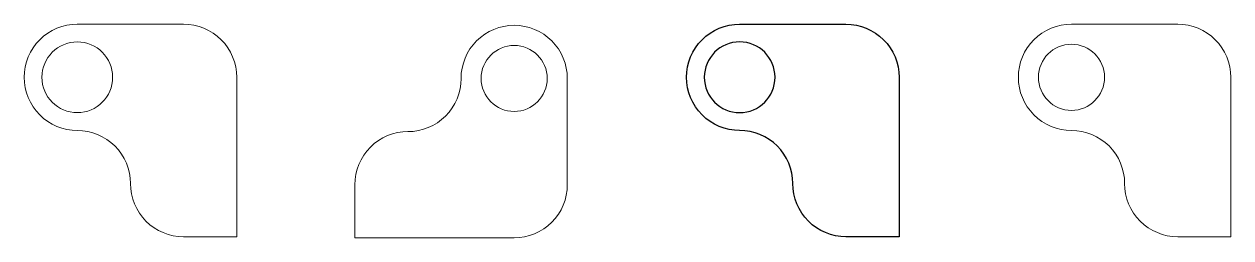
# Model space of a CAD drawing. Extents: x 1 to 21.5, y -4.6 to -1.
import ezdxf

# ---------------------------------------------------------------- set-up
doc = ezdxf.new("R2010")
doc.units = 0
doc.layers.get('0').update_dxf_attribs({"lineweight": 25})
for name, color, linetype, lineweight, true_color in [('1', 18, 'Continuous', 0, 0x000000), ('2', 18, 'Continuous', 0, 0x000000), ('3', 18, 'Continuous', 0, 0x000000)]:
    doc.layers.add(name, color=color, linetype=linetype, lineweight=lineweight, true_color=true_color)

msp = doc.modelspace()

# ---------------------------------------------------------------- linework, layer by layer
at = {"flags": 128}
for points in [[(14.039, -1), (14.939, -1, -0.414214), (15.839, -1.9), (15.839, -2.8), (15.839, -3.7), (15.839, -4.6), (14.939, -4.6, -0.414214), (14.039, -3.7, 0.414214), (13.139, -2.8, -0.414214), (12.239, -1.9, -0.414214), (13.139, -1), (14.039, -1)], [(13.139, -2.499, 1), (13.139, -1.301, 1), (13.139, -2.499)]]:
    msp.add_lwpolyline(points, format="xyb", dxfattribs=at)
at = {"layer": '1', "flags": 128}
for points in [[(2.82, -1), (3.72, -1, -0.414214), (4.62, -1.9), (4.62, -2.8), (4.62, -3.7), (4.62, -4.6), (3.72, -4.6, -0.414214), (2.82, -3.7, 0.414214), (1.92, -2.8, -0.414214), (1.02, -1.9, -0.414214), (1.92, -1), (2.82, -1)], [(1.92, -2.499, 1), (1.92, -1.301, 1), (1.92, -2.499)]]:
    msp.add_lwpolyline(points, format="xyb", dxfattribs=at)
at = {"layer": '2', "flags": 128}
for points in [[(19.659, -1), (20.559, -1, -0.414214), (21.459, -1.9), (21.459, -2.8), (21.459, -3.7), (21.459, -4.6), (20.559, -4.6, -0.414214), (19.659, -3.7, 0.414214), (18.759, -2.8, -0.414214), (17.859, -1.9, -0.414214), (18.759, -1), (19.659, -1)], [(18.759, -2.46, 1), (18.759, -1.34, 1), (18.759, -2.46)]]:
    msp.add_lwpolyline(points, format="xyb", dxfattribs=at)
at = {"layer": '3', "flags": 128}
for points in [[(10.22, -2.82), (10.22, -3.72, -0.414214), (9.32, -4.62), (8.42, -4.62), (7.52, -4.62), (6.62, -4.62), (6.62, -3.72, -0.414214), (7.52, -2.82, 0.414214), (8.42, -1.92, -0.414214), (9.32, -1.02, -0.414214), (10.22, -1.92), (10.22, -2.82)], [(8.76, -1.92, 1), (9.879, -1.92, 1), (8.76, -1.92)]]:
    msp.add_lwpolyline(points, format="xyb", dxfattribs=at)

doc.saveas('drawing.dxf')
